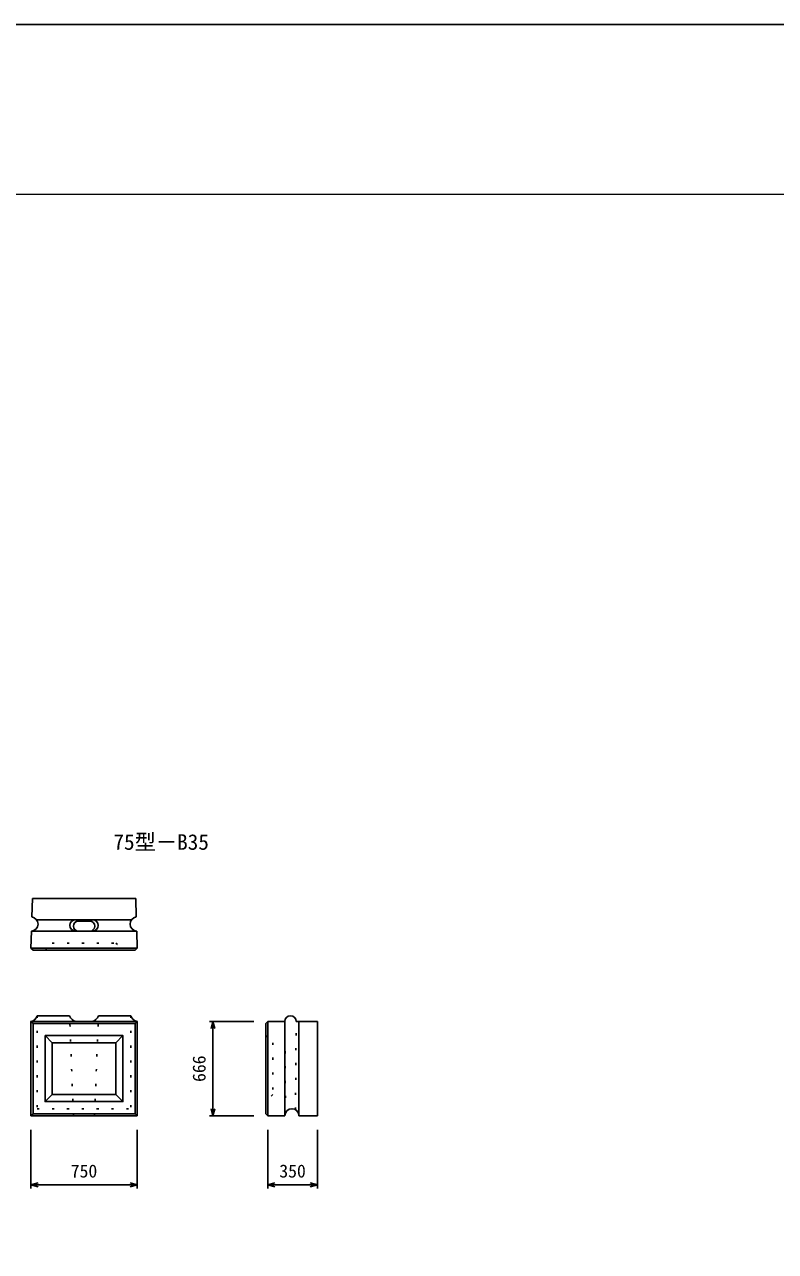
# Model space of a CAD drawing. Units: millimetres, scale not verified. Extents: x -25200 to 25200, y -17820 to 17820.
# Drawn here: x -14811 to -9510, y 9156 to 17820 of the extents above; entities that cross this region are included whole.
import ezdxf
from ezdxf.enums import TextEntityAlignment as Align

# ---------------------------------------------------------------- set-up
doc = ezdxf.new("R2010")
doc.units = ezdxf.units.MM
doc.header["$LTSCALE"] = 60
doc.linetypes.add('DOTTED', pattern=[1.75, 0.25, -1.5])
for name, color, linetype, lineweight in [('0-0_DIM', 7, 'Continuous', 25), ('0-1_Defpoints', 5, 'Continuous', 25), ('0-4_OUTLINE', 3, 'Continuous', 25), ('0-5_OUTLINE2', 4, 'Continuous', 25), ('0-6_TXT', 7, 'Continuous', 25), ('0-7_WAKU', 3, 'Continuous', 13)]:
    doc.layers.add(name, color=color, linetype=linetype, lineweight=lineweight)
doc.styles.add('ＭＳ ゴシック', font='')
doc.styles.get('ＭＳ ゴシック').set_extended_font_data('MS Gothic')

msp = doc.modelspace()

# ---------------------------------------------------------------- linework, layer by layer
at = {"layer": '0-0_DIM'}
for p, q in [((-13193.31, 10779.99), (-13505.9, 10779.99)), ((-13480.9, 10113.99), (-13480.9, 10779.99)), ((-13193.31, 10113.99), (-13505.9, 10113.99)), ((-14765.79, 10013.99), (-14765.79, 9601.4)), ((-14015.79, 10013.99), (-14015.79, 9601.4)), ((-13093.31, 10013.99), (-13093.31, 9601.4)), ((-12743.31, 10013.99), (-12743.31, 9601.4)), ((-14015.79, 9626.4), (-14765.79, 9626.4)), ((-12743.31, 9626.4), (-13093.31, 9626.4))]:
    msp.add_line(p, q, dxfattribs=at)
for points in [[(-13494.29, 10729.99), (-13480.9, 10779.99), (-13467.5, 10729.99)], [(-13494.29, 10163.99), (-13480.9, 10113.99), (-13467.5, 10163.99)], [(-14715.79, 9639.8), (-14765.79, 9626.4), (-14715.79, 9613)], [(-14065.79, 9639.8), (-14015.79, 9626.4), (-14065.79, 9613)], [(-13043.31, 9639.8), (-13093.31, 9626.4), (-13043.31, 9613)], [(-12793.31, 9639.8), (-12743.31, 9626.4), (-12793.31, 9613)]]:
    msp.add_lwpolyline(points, dxfattribs=at)
at = {"layer": '0-1_Defpoints'}
msp.add_lwpolyline([(-25200, -17820), (25200, -17820), (25200, 17820), (-25200, 17820)], close=True, dxfattribs=at)
at = {"layer": '0-4_OUTLINE'}
for p, q in [((-14759.52, 11518.21), (-14755.79, 11648.61)), ((-14755.79, 11648.61), (-14025.79, 11648.61)), ((-14022.07, 11518.21), (-14025.79, 11648.61)), ((-14450.79, 11498.61), (-14330.79, 11498.61)), ((-14431.24, 11488.85), (-14350.35, 11488.85)), ((-14765.79, 11298.61), (-14762.37, 11418.61)), ((-14450.79, 11418.61), (-14330.79, 11418.61)), ((-14019.22, 11418.61), (-14015.79, 11298.61)), ((-14765.79, 11298.61), (-14750.79, 11283.61)), ((-14750.79, 11283.61), (-14030.79, 11283.61)), ((-14030.79, 11283.61), (-14015.79, 11298.61)), ((-13108.31, 10764.99), (-13093.31, 10779.99)), ((-13108.31, 10128.99), (-13108.31, 10764.99)), ((-13093.31, 10779.99), (-12973.31, 10779.99)), ((-12893.31, 10779.99), (-12743.31, 10779.99)), ((-12743.31, 10779.99), (-12743.31, 10113.99)), ((-13093.31, 10113.99), (-13108.31, 10128.99)), ((-13093.31, 10113.99), (-12973.31, 10113.99)), ((-12873.31, 10113.99), (-12743.31, 10113.99))]:
    msp.add_line(p, q, dxfattribs=at)
msp.add_lwpolyline([(-14765.79, 10113.99), (-14765.79, 10779.99), (-14015.79, 10779.99), (-14015.79, 10113.99)], close=True, dxfattribs=at)
for centre, radius, start, end in [((-14765.79, 11468.61), 50, 273.93581, 82.79104), ((-14450.79, 11458.61), 40, 90, 270), ((-14431.24, 11453.73), 35.12, 90, 270), ((-14350.35, 11453.73), 35.12, 270, 90), ((-14330.79, 11458.61), 40, 270, 90), ((-14015.79, 11468.61), 50, 97.20896, 266.06419), ((-12933.31, 10779.99), 40, 0, 180), ((-12923.31, 10113.99), 50, 0, 180)]:
    msp.add_arc(centre, radius, start, end, dxfattribs=at)
at = {"layer": '0-5_OUTLINE2'}
for p, q in [((-14725.79, 11498.61), (-14055.79, 11498.61)), ((-14762.37, 11418.61), (-14019.22, 11418.61)), ((-14765.79, 11298.61), (-14015.79, 11298.61)), ((-14720.79, 10819.99), (-14492.3, 10819.99)), ((-14289.29, 10819.99), (-14060.79, 10819.99)), ((-14030.79, 10764.99), (-14015.79, 10779.99)), ((-13093.31, 10113.99), (-13093.31, 10779.99)), ((-12973.31, 10779.99), (-12973.31, 10113.99)), ((-12873.31, 10779.99), (-12873.31, 10113.99)), ((-14665.79, 10679.99), (-14615.79, 10629.99)), ((-14165.79, 10629.99), (-14115.79, 10679.99)), ((-14615.79, 10263.99), (-14665.79, 10213.99)), ((-14165.79, 10263.99), (-14115.79, 10213.99)), ((-14765.79, 10113.99), (-14750.79, 10128.99)), ((-14030.79, 10128.99), (-14015.79, 10113.99))]:
    msp.add_line(p, q, dxfattribs=at)
at = {"layer": '0-5_OUTLINE2', "linetype": 'DOTTED'}
for p, q in [((-14720.79, 10819.99), (-14720.79, 10163.99)), ((-14465.79, 10113.99), (-14492.3, 10819.99)), ((-14316.36, 10113.99), (-14289.29, 10819.99)), ((-14060.79, 10819.99), (-14060.79, 10163.99)), ((-12973.31, 10779.99), (-12968.47, 10135.45)), ((-12897.98, 10157.1), (-12893.31, 10779.99)), ((-14721.66, 10163.76), (-14059.92, 10163.76))]:
    msp.add_line(p, q, dxfattribs=at)
for points in [[(-14665.79, 11283.61), (-14615.79, 11333.61), (-14165.79, 11333.61), (-14115.79, 11283.61)], [(-13108.31, 10679.99), (-13058.31, 10629.99), (-13058.31, 10263.99), (-13108.31, 10213.99)]]:
    msp.add_lwpolyline(points, dxfattribs=at)
at = {"layer": '0-5_OUTLINE2'}
msp.add_lwpolyline([(-14765.79, 10779.99), (-14750.79, 10764.99), (-14030.79, 10764.99), (-14030.79, 10128.99), (-14750.79, 10128.99), (-14750.79, 10764.99)], dxfattribs=at)
for points in [[(-14665.79, 10679.99), (-14115.79, 10679.99), (-14115.79, 10213.99), (-14665.79, 10213.99)], [(-14615.79, 10629.99), (-14165.79, 10629.99), (-14165.79, 10263.99), (-14615.79, 10263.99)]]:
    msp.add_lwpolyline(points, close=True, dxfattribs=at)
for centre, start, end in [((-14777.94, 10838.96), 281.63354, 341.63354), ((-14435.16, 10838.96), 198.36646, 258.36646), ((-14346.43, 10838.96), 281.63354, 341.63354), ((-14003.65, 10838.96), 198.36646, 258.36646)]:
    msp.add_arc(centre, 60.21, start, end, dxfattribs=at)
at = {"layer": '0-7_WAKU'}
msp.add_lwpolyline([(-24000, -16620), (24000, -16620), (24000, 16620), (-24000, 16620)], close=True, dxfattribs=at)

# ---------------------------------------------------------------- texts
at = {"layer": '0-0_DIM', "style": 'ＭＳ ゴシック'}
msp.add_text('666', height=91.64, rotation=90, dxfattribs=at).set_placement((-13505.26, 10353.24), align=Align.BOTTOM_LEFT)
for s, p in [('750', (-14484.54, 9650.77)), ('350', (-13012.37, 9650.77))]:
    msp.add_text(s, height=91.64, dxfattribs=at).set_placement(p, align=Align.BOTTOM_LEFT)
at = {"layer": '0-6_TXT', "style": 'ＭＳ ゴシック'}
msp.add_text('75型－B35', height=110, dxfattribs=at).set_placement((-14183.45, 11959.6), align=Align.BOTTOM_LEFT)

doc.saveas('drawing.dxf')
